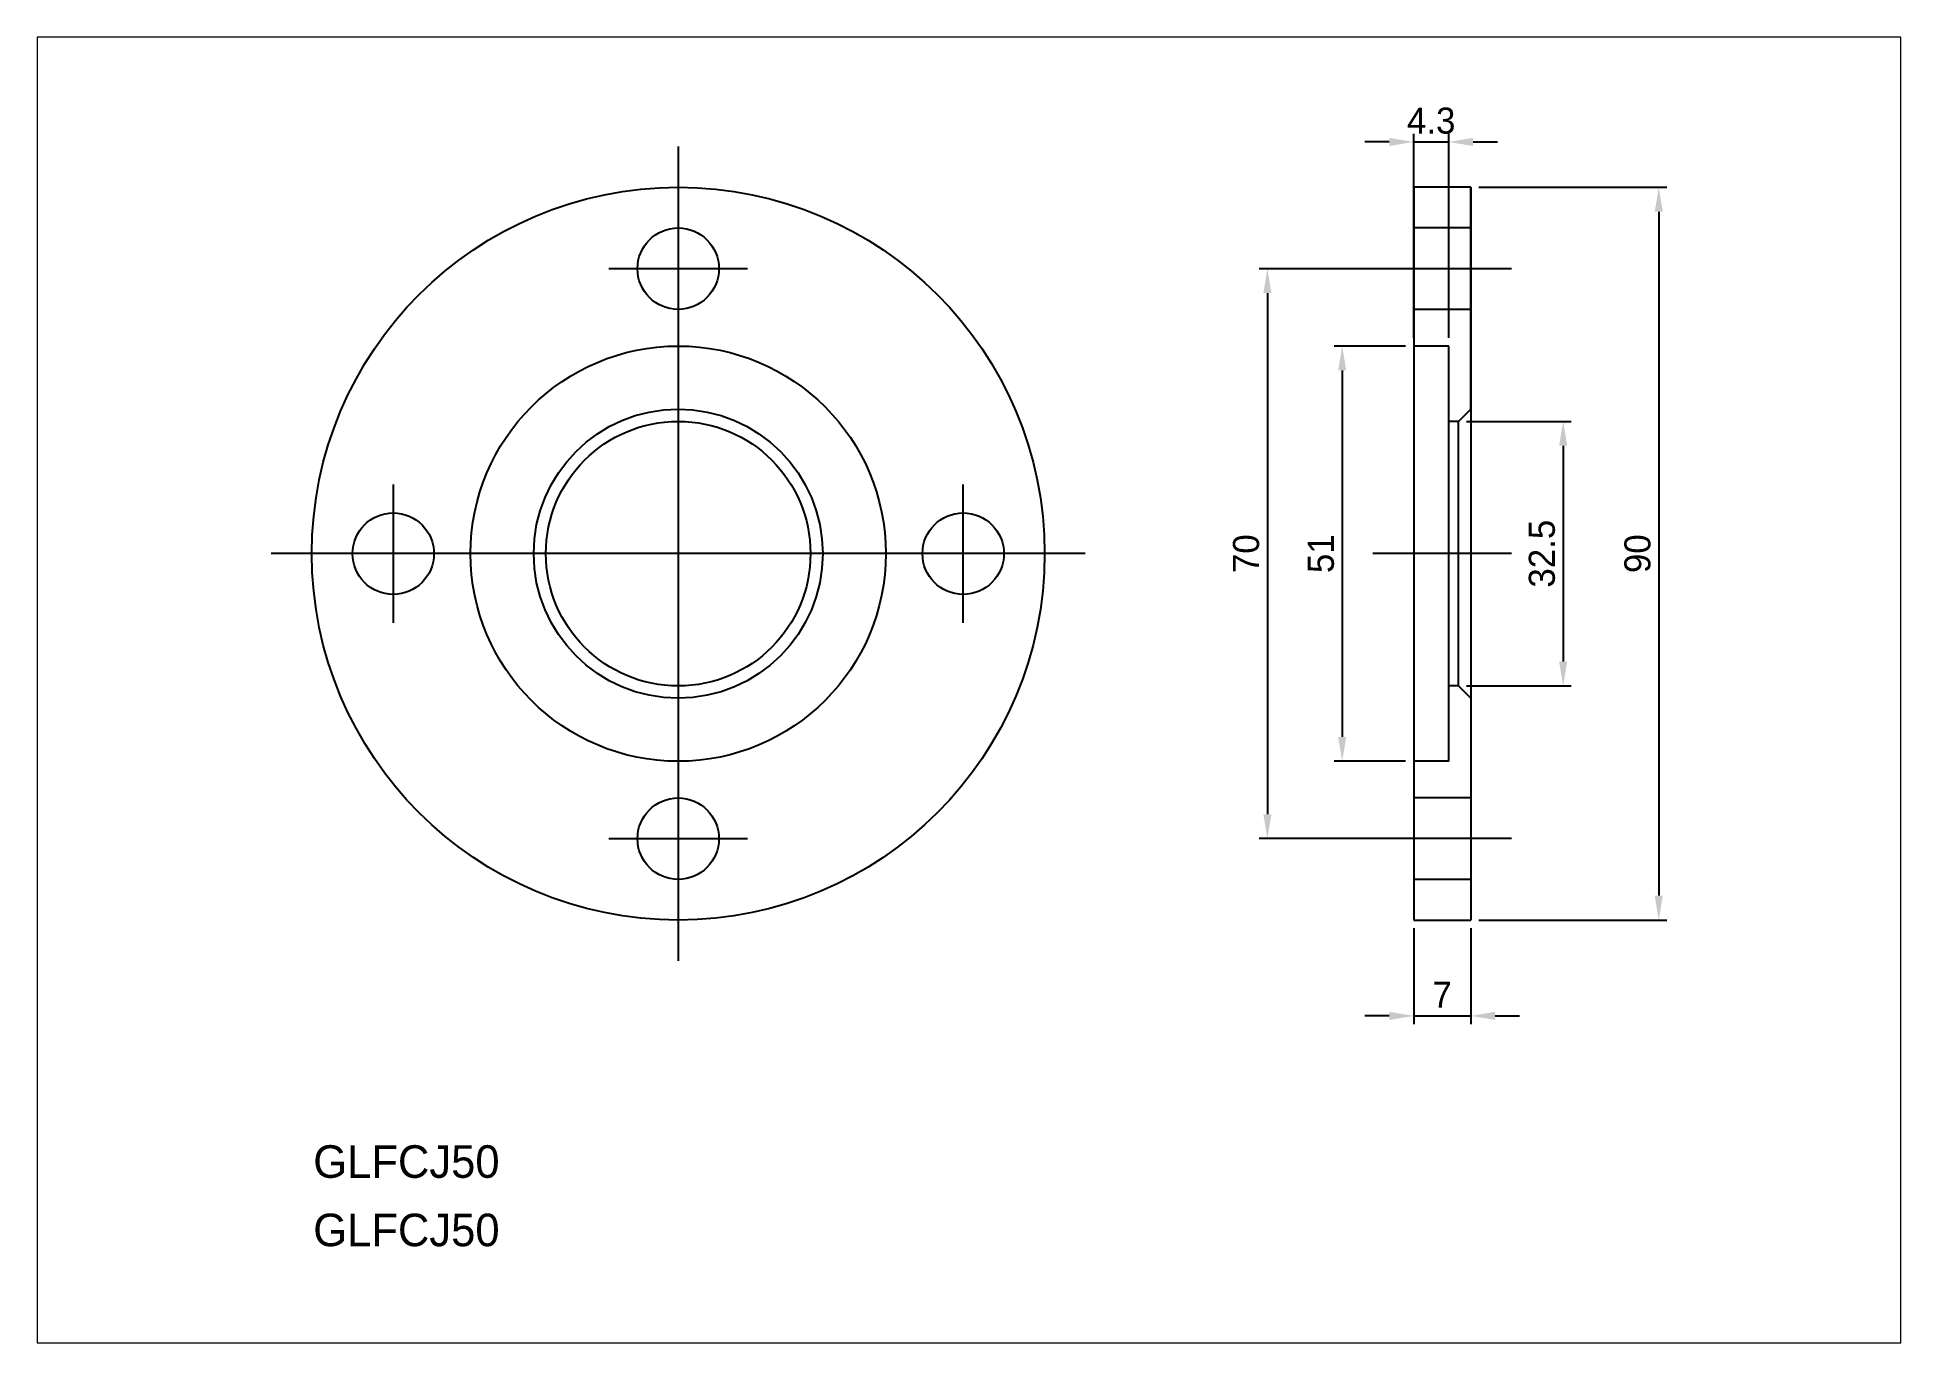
# Paper-space layout 'レイアウト1' of a CAD drawing. Extents: x 1.14 to 10.3, y 0.8 to 7.21.
# The model-space entities are those that its viewports show. They can reach past a viewport. Long polylines and large blocks are cut down to what shows.
import ezdxf

# ---------------------------------------------------------------- set-up
doc = ezdxf.new("R2010")
doc.units = 0
doc.header["$MEASUREMENT"] = 0
doc.linetypes.add('CENTER', pattern=[2, 1.25, -0.25, 0.25, -0.25])
doc.linetypes.add('DASHED', pattern=[0.75, 0.5, -0.25])
doc.layers.get('0').update_dxf_attribs({"linetype": 'CONTINUOUS'})
doc.layers.get('DEFPOINTS').update_dxf_attribs({"linetype": 'CONTINUOUS'})
doc.layers.add('CENTER', color=1, linetype='CENTER')
doc.layers.add('SIZE', color=7, linetype='CONTINUOUS')
doc.dimstyles.new('MISUMI', dxfattribs={"dimtxt": 3.2, "dimasz": 3, "dimexe": 1, "dimexo": 1, "dimgap": 1, "dimtad": 1, "dimdec": 4, "dimdsep": 46, "dimtxsty": 'STANDARD', "dimcen": 0, "dimadec": 0, "dimazin": 0, "dimtfac": 0.6, "dimtdec": 4, "dimtix": 1, "dimtmove": 2, "dimatfit": 3, "dimfxl": 1, "dimtvp": 1, "dimtolj": 1, "dimarcsym": 0})

# ---------------------------------------------------------------- blocks, each defined once
blk = doc.blocks.new('*D26')
at = {"layer": 'DEFPOINTS', "color": 0, "linetype": 'Continuous'}
for p in [(131.14, 125.65), (131.14, 35.65), (154.24, 35.65)]:
    blk.add_point(p, dxfattribs=at)
at = {"layer": 'SIZE', "color": 0, "linetype": 'Continuous', "lineweight": -2}
for p, q in [((132.14, 125.65), (155.24, 125.65)), ((154.24, 122.65), (154.24, 38.65)), ((132.14, 35.65), (155.24, 35.65))]:
    blk.add_line(p, q, dxfattribs=at)
at = {"layer": 'SIZE', "color": 0, "linetype": 'Continuous'}
for points in [[(153.74, 122.65), (154.74, 122.65), (154.24, 125.65)], [(153.74, 38.65), (154.74, 38.65), (154.24, 35.65)]]:
    blk.add_solid(points, dxfattribs=at)
at = {"layer": 'SIZE', "color": 0, "linetype": 'Continuous', "insert": (151.64, 80.65), "char_height": 3.2, "attachment_point": 5, "rotation": 90}
blk.add_mtext('\\A1;90', dxfattribs=at)
blk = doc.blocks.new('*D25')
at = {"layer": 'DEFPOINTS', "color": 0, "linetype": 'Continuous'}
for p in [(124.14, 106.15), (115.36, 55.15), (124.14, 55.15)]:
    blk.add_point(p, dxfattribs=at)
at = {"layer": 'SIZE', "color": 0, "linetype": 'Continuous', "lineweight": -2}
for p, q in [((123.14, 106.15), (114.36, 106.15)), ((115.36, 103.15), (115.36, 58.15)), ((123.14, 55.15), (114.36, 55.15))]:
    blk.add_line(p, q, dxfattribs=at)
at = {"layer": 'SIZE', "color": 0, "linetype": 'Continuous'}
for points in [[(114.86, 103.15), (115.86, 103.15), (115.36, 106.15)], [(114.86, 58.15), (115.86, 58.15), (115.36, 55.15)]]:
    blk.add_solid(points, dxfattribs=at)
at = {"layer": 'SIZE', "color": 0, "linetype": 'Continuous', "insert": (112.76, 80.65), "char_height": 3.2, "attachment_point": 5, "rotation": 90}
blk.add_mtext('\\A1;51', dxfattribs=at)
blk = doc.blocks.new('*D24')
at = {"layer": 'DEFPOINTS', "color": 0, "linetype": 'Continuous'}
for p in [(129.64, 96.9), (129.64, 64.4), (142.5, 64.4)]:
    blk.add_point(p, dxfattribs=at)
at = {"layer": 'SIZE', "color": 0, "linetype": 'Continuous', "lineweight": -2}
for p, q in [((130.64, 96.9), (143.5, 96.9)), ((142.5, 93.9), (142.5, 67.4)), ((130.64, 64.4), (143.5, 64.4))]:
    blk.add_line(p, q, dxfattribs=at)
at = {"layer": 'SIZE', "color": 0, "linetype": 'Continuous'}
for points in [[(142, 93.9), (143, 93.9), (142.5, 96.9)], [(142, 67.4), (143, 67.4), (142.5, 64.4)]]:
    blk.add_solid(points, dxfattribs=at)
at = {"layer": 'SIZE', "color": 0, "linetype": 'Continuous', "insert": (139.9, 80.65), "char_height": 3.2, "attachment_point": 5, "rotation": 90}
blk.add_mtext('\\A1;32.5', dxfattribs=at)
blk = doc.blocks.new('*D23')
at = {"layer": 'DEFPOINTS', "color": 0, "linetype": 'Continuous'}
for p in [(128.44, 131.22), (124.14, 106.15), (128.44, 106.15)]:
    blk.add_point(p, dxfattribs=at)
at = {"layer": 'SIZE', "color": 0, "linetype": 'Continuous', "lineweight": -2}
for p, q in [((121.14, 131.22), (118.14, 131.22)), ((124.14, 107.15), (124.14, 132.22)), ((124.14, 131.22), (128.44, 131.22)), ((128.44, 107.15), (128.44, 132.22)), ((131.44, 131.22), (134.44, 131.22))]:
    blk.add_line(p, q, dxfattribs=at)
at = {"layer": 'SIZE', "color": 0, "linetype": 'Continuous'}
for points in [[(121.14, 131.72), (121.14, 130.72), (124.14, 131.22)], [(131.44, 131.72), (131.44, 130.72), (128.44, 131.22)]]:
    blk.add_solid(points, dxfattribs=at)
at = {"layer": 'SIZE', "color": 0, "linetype": 'Continuous', "insert": (126.29, 133.82), "char_height": 3.2, "attachment_point": 5}
blk.add_mtext('\\A1;4.3', dxfattribs=at)
blk = doc.blocks.new('*D22')
at = {"layer": 'DEFPOINTS', "color": 0, "linetype": 'Continuous'}
for p in [(124.14, 35.65), (131.14, 35.65), (131.14, 23.88)]:
    blk.add_point(p, dxfattribs=at)
at = {"layer": 'SIZE', "color": 0, "linetype": 'Continuous', "lineweight": -2}
for p, q in [((124.14, 34.65), (124.14, 22.88)), ((131.14, 34.65), (131.14, 22.88)), ((121.14, 23.88), (118.14, 23.88)), ((124.14, 23.88), (131.14, 23.88)), ((134.14, 23.88), (137.14, 23.88))]:
    blk.add_line(p, q, dxfattribs=at)
at = {"layer": 'SIZE', "color": 0, "linetype": 'Continuous'}
for points in [[(121.14, 24.38), (121.14, 23.38), (124.14, 23.88)], [(134.14, 24.38), (134.14, 23.38), (131.14, 23.88)]]:
    blk.add_solid(points, dxfattribs=at)
at = {"layer": 'SIZE', "color": 0, "linetype": 'Continuous', "insert": (127.64, 26.48), "char_height": 3.2, "attachment_point": 5}
blk.add_mtext('\\A1;7', dxfattribs=at)
blk = doc.blocks.new('*D21')
at = {"layer": 'DEFPOINTS', "color": 0, "linetype": 'Continuous'}
for p in [(124.14, 115.65), (106.17, 45.65), (124.14, 45.65)]:
    blk.add_point(p, dxfattribs=at)
at = {"layer": 'SIZE', "color": 0, "linetype": 'Continuous', "lineweight": -2}
for p, q in [((123.14, 115.65), (105.17, 115.65)), ((106.17, 112.65), (106.17, 48.65)), ((123.14, 45.65), (105.17, 45.65))]:
    blk.add_line(p, q, dxfattribs=at)
at = {"layer": 'SIZE', "color": 0, "linetype": 'Continuous'}
for points in [[(105.67, 112.65), (106.67, 112.65), (106.17, 115.65)], [(105.67, 48.65), (106.67, 48.65), (106.17, 45.65)]]:
    blk.add_solid(points, dxfattribs=at)
at = {"layer": 'SIZE', "color": 0, "linetype": 'Continuous', "insert": (103.57, 80.65), "char_height": 3.2, "attachment_point": 5, "rotation": 90}
blk.add_mtext('\\A1;70', dxfattribs=at)

msp = doc.modelspace()

# ---------------------------------------------------------------- linework, layer by layer
at = {"color": 7, "linetype": 'Continuous'}
for p, q in [((131.14044, 125.65329), (124.14044, 125.65329)), ((124.14044, 125.65329), (124.14044, 35.65329)), ((131.14044, 125.65329), (131.14044, 35.65329)), ((131.14044, 98.40329), (131.14044, 125.65329)), ((124.14044, 35.65329), (131.14044, 35.65329))]:
    msp.add_line(p, q, dxfattribs=at)
at = {"color": 3, "linetype": 'DASHED'}
for p, q in [((131.14044, 120.65329), (124.14044, 120.65329)), ((131.14044, 110.65329), (124.14044, 110.65329)), ((128.44044, 106.15329), (124.14044, 106.15329)), ((128.44044, 55.15329), (128.44044, 106.15329)), ((129.64044, 96.90329), (128.44044, 96.90329)), ((131.14044, 98.40329), (129.64044, 96.90329)), ((129.64044, 64.40329), (129.64044, 96.90329)), ((129.64044, 64.40329), (128.44044, 64.40329)), ((131.14044, 62.90329), (129.64044, 64.40329)), ((128.44044, 55.15329), (124.14044, 55.15329)), ((131.14044, 50.65329), (124.14044, 50.65329)), ((131.14044, 40.65329), (124.14044, 40.65329))]:
    msp.add_line(p, q, dxfattribs=at)
at = {"color": 7, "linetype": 'Continuous'}
for centre, radius in [((33.80858, 80.65329), 45), ((33.80858, 115.65329), 5), ((33.80858, 80.65329), 25.5), ((33.80858, 80.65329), 16.25), ((-1.19142, 80.65329), 5), ((68.80858, 80.65329), 5), ((33.80858, 45.65329), 5)]:
    msp.add_circle(centre, radius, dxfattribs=at)
at = {"color": 3, "linetype": 'DASHED'}
msp.add_circle((33.80858, 80.65329), 17.75, dxfattribs=at)
at = {"layer": 'CENTER', "color": 1, "linetype": 'CENTER'}
for p, q in [((33.80858, 130.65329), (33.80858, 30.65329)), ((42.30858, 115.65329), (25.30858, 115.65329)), ((136.14044, 115.65329), (119.14044, 115.65329)), ((-1.19142, 89.15329), (-1.19142, 72.15329)), ((68.80858, 72.15329), (68.80858, 89.15329)), ((83.80858, 80.65329), (-16.19142, 80.65329)), ((136.14044, 80.65329), (119.14044, 80.65329)), ((25.30858, 45.65329), (42.30858, 45.65329)), ((136.14044, 45.65329), (119.14044, 45.65329))]:
    msp.add_line(p, q, dxfattribs=at)

# ---------------------------------------------------------------- texts
at = {"color": 7, "linetype": 'Continuous'}
for p in [(-11.01749, 3.99283), (-11.01749, -4.40597)]:
    msp.add_text('GLFCJ50', height=4, dxfattribs=at).set_placement(p)

# ---------------------------------------------------------------- dimensions: what is measured, and where the dimension line sits
at = {"layer": 'SIZE', "color": 7, "linetype": 'Continuous'}
for base, p1, p2, picture, middle in [((128.44044, 131.2202), (124.14044, 106.15329), (128.44044, 106.15329), '*D23', (126.29044, 133.8202)), ((131.14044, 23.87552), (124.14044, 35.65329), (131.14044, 35.65329), '*D22', (127.64044, 26.47552))]:
    dim = msp.add_linear_dim(base=base, p1=p1, p2=p2, dimstyle='MISUMI', dxfattribs=at)
    dim.commit()
    dim.dimension.update_dxf_attribs({"geometry": picture, "text_midpoint": middle})
for base, p1, p2, picture, middle in [((154.24275, 35.65329), (131.14044, 125.65329), (131.14044, 35.65329), '*D26', (151.64275, 80.65329)), ((106.17278, 45.65329), (124.14044, 115.65329), (124.14044, 45.65329), '*D21', (103.57278, 80.65329)), ((115.36262, 55.15329), (124.14044, 106.15329), (124.14044, 55.15329), '*D25', (112.76262, 80.65329)), ((142.50329, 64.40329), (129.64044, 96.90329), (129.64044, 64.40329), '*D24', (139.90329, 80.65329))]:
    dim = msp.add_linear_dim(base=base, p1=p1, p2=p2, angle=90, dimstyle='MISUMI', dxfattribs=at)
    dim.commit()
    dim.dimension.update_dxf_attribs({"geometry": picture, "text_midpoint": middle})

psp = doc.layouts.new('レイアウト1')

# ---------------------------------------------------------------- viewports
at = {"layer": 'SIZE', "color": 7, "linetype": 'Continuous'}
psp.add_viewport(center=(5.7217, 4.0083), size=(9.1547, 6.413333), view_center_point=(69.52566, 63.90711), view_height=160.3333265, dxfattribs=at)

doc.saveas('drawing.dxf')
